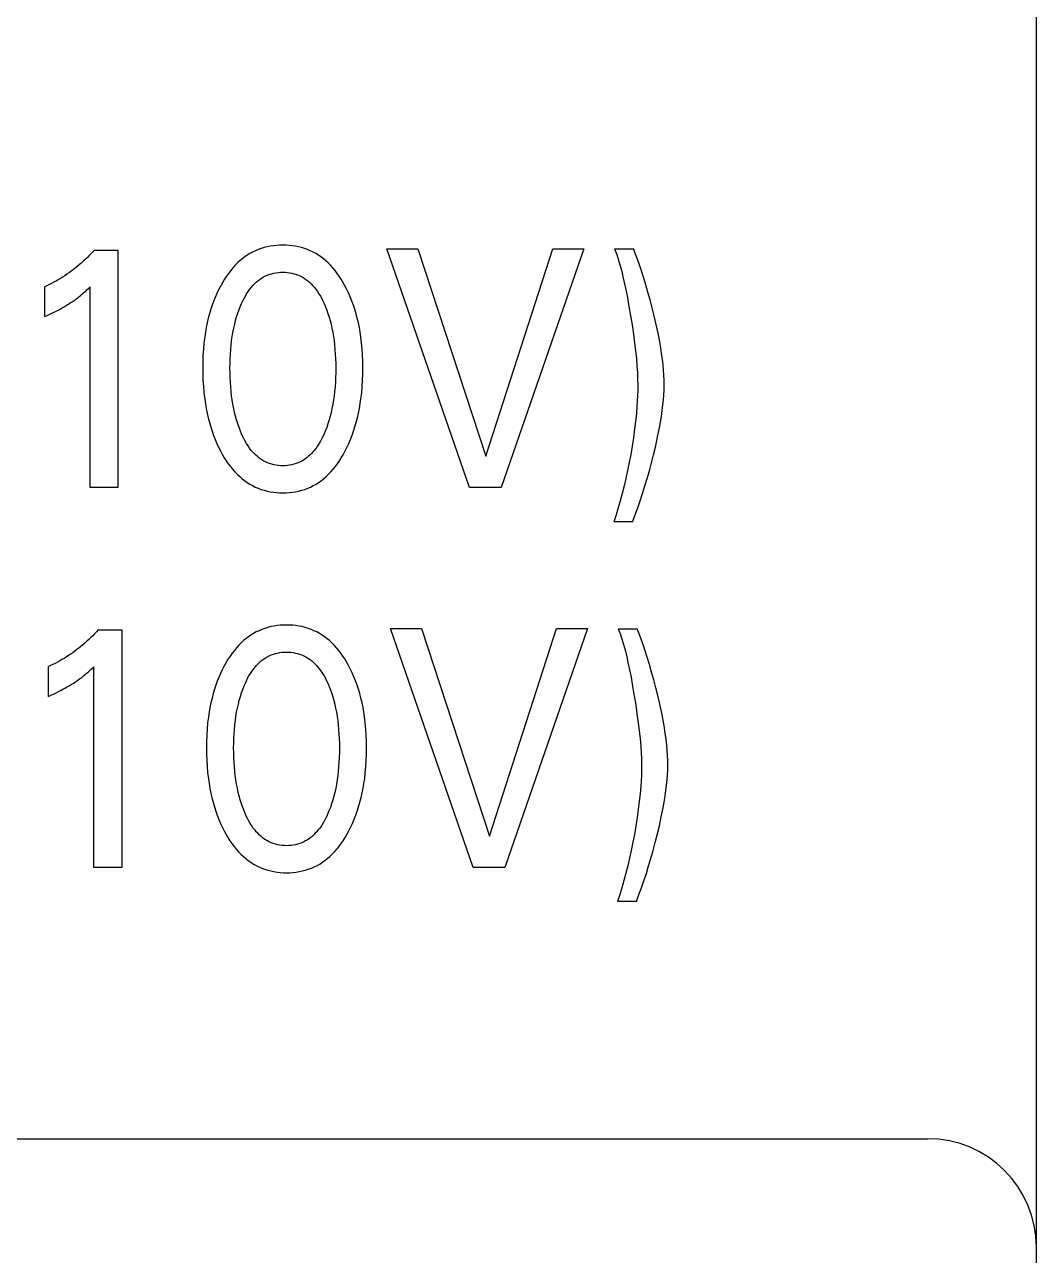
# Model space of a CAD drawing. Extents: x 0 to 420, y 0 to 297.
# Drawn here: x 195.24 to 204.56, y 224.89 to 236.23 of the extents above; entities that cross this region are included whole.
import ezdxf

# ---------------------------------------------------------------- set-up
doc = ezdxf.new("R2010")
doc.units = 0
doc.header["$LTSCALE"] = 23.1
doc.layers.add('10000_FRONT', color=7, linetype='CONTINUOUS')

msp = doc.modelspace()

# ---------------------------------------------------------------- linework, layer by layer
at = {"layer": '10000_FRONT', "color": 7, "linetype": 'CONTINUOUS'}
for p, q in [((204.56, 159.468), (204.56, 247.468)), ((195.885, 234.156), (195.869, 234.138)), ((195.885, 234.156), (196.102, 234.156)), ((196.102, 234.156), (196.102, 231.968)), ((197.394, 234.16), (197.368, 234.149)), ((197.421, 234.17), (197.394, 234.16)), ((197.448, 234.179), (197.421, 234.17)), ((197.476, 234.186), (197.448, 234.179)), ((197.505, 234.191), (197.476, 234.186)), ((197.533, 234.196), (197.505, 234.191)), ((197.562, 234.199), (197.533, 234.196)), ((197.591, 234.201), (197.562, 234.199)), ((197.62, 234.201), (197.591, 234.201)), ((197.649, 234.201), (197.62, 234.201)), ((197.678, 234.199), (197.649, 234.201)), ((197.707, 234.196), (197.678, 234.199)), ((197.736, 234.191), (197.707, 234.196)), ((197.764, 234.186), (197.736, 234.191)), ((197.793, 234.179), (197.764, 234.186)), ((197.82, 234.17), (197.793, 234.179)), ((197.847, 234.16), (197.82, 234.17)), ((197.873, 234.149), (197.847, 234.16)), ((199.339, 231.968), (198.579, 234.168)), ((198.579, 234.168), (198.863, 234.168)), ((198.863, 234.168), (199.489, 232.257)), ((199.489, 232.257), (200.108, 234.168)), ((200.392, 234.168), (199.632, 231.968)), ((200.108, 234.168), (200.392, 234.168)), ((200.676, 234.167), (200.695, 234.115)), ((200.676, 234.167), (200.85, 234.167)), ((200.874, 234.103), (200.85, 234.167)), ((195.782, 234.052), (195.764, 234.035)), ((195.8, 234.068), (195.782, 234.052)), ((195.818, 234.085), (195.8, 234.068)), ((195.835, 234.102), (195.818, 234.085)), ((195.852, 234.12), (195.835, 234.102)), ((195.869, 234.138), (195.852, 234.12)), ((197.225, 234.057), (197.204, 234.038)), ((197.247, 234.075), (197.225, 234.057)), ((197.27, 234.092), (197.247, 234.075)), ((197.293, 234.108), (197.27, 234.092)), ((197.317, 234.123), (197.293, 234.108)), ((197.342, 234.137), (197.317, 234.123)), ((197.368, 234.149), (197.342, 234.137)), ((197.899, 234.137), (197.873, 234.149)), ((197.924, 234.123), (197.899, 234.137)), ((197.948, 234.108), (197.924, 234.123)), ((197.971, 234.092), (197.948, 234.108)), ((197.994, 234.075), (197.971, 234.092)), ((198.016, 234.057), (197.994, 234.075)), ((198.037, 234.038), (198.016, 234.057)), ((200.695, 234.115), (200.712, 234.063)), ((200.712, 234.063), (200.727, 234.011)), ((200.898, 234.038), (200.874, 234.103)), ((195.632, 233.933), (195.612, 233.919)), ((195.651, 233.946), (195.632, 233.933)), ((195.671, 233.96), (195.651, 233.946)), ((195.69, 233.974), (195.671, 233.96)), ((195.708, 233.989), (195.69, 233.974)), ((195.727, 234.004), (195.708, 233.989)), ((195.745, 234.019), (195.727, 234.004)), ((195.764, 234.035), (195.745, 234.019)), ((197.12, 233.941), (197.102, 233.915)), ((197.14, 233.967), (197.12, 233.941)), ((197.16, 233.991), (197.14, 233.967)), ((197.182, 234.015), (197.16, 233.991)), ((197.204, 234.038), (197.182, 234.015)), ((197.48, 233.925), (197.499, 233.933)), ((197.499, 233.933), (197.519, 233.938)), ((197.519, 233.938), (197.538, 233.943)), ((197.538, 233.943), (197.559, 233.947)), ((197.559, 233.947), (197.579, 233.95)), ((197.579, 233.95), (197.6, 233.951)), ((197.6, 233.951), (197.62, 233.952)), ((197.62, 233.952), (197.641, 233.951)), ((197.641, 233.951), (197.661, 233.95)), ((197.661, 233.95), (197.682, 233.947)), ((197.682, 233.947), (197.702, 233.943)), ((197.702, 233.943), (197.722, 233.938)), ((197.722, 233.938), (197.741, 233.933)), ((197.741, 233.933), (197.761, 233.925)), ((198.059, 234.015), (198.037, 234.038)), ((198.081, 233.991), (198.059, 234.015)), ((198.101, 233.967), (198.081, 233.991)), ((198.121, 233.941), (198.101, 233.967)), ((198.139, 233.915), (198.121, 233.941)), ((200.727, 234.011), (200.741, 233.96)), ((200.741, 233.96), (200.753, 233.908)), ((200.92, 233.973), (200.898, 234.038)), ((200.942, 233.905), (200.92, 233.973)), ((195.448, 233.827), (195.427, 233.818)), ((195.427, 233.543), (195.427, 233.818)), ((195.469, 233.838), (195.448, 233.827)), ((195.49, 233.848), (195.469, 233.838)), ((195.511, 233.859), (195.49, 233.848)), ((195.532, 233.87), (195.511, 233.859)), ((195.552, 233.882), (195.532, 233.87)), ((195.572, 233.894), (195.552, 233.882)), ((195.592, 233.906), (195.572, 233.894)), ((195.612, 233.919), (195.592, 233.906)), ((195.832, 233.803), (195.846, 233.816)), ((195.846, 231.968), (195.846, 233.816)), ((197.047, 233.824), (197.029, 233.789)), ((197.052, 233.833), (197.047, 233.824)), ((197.068, 233.861), (197.052, 233.833)), ((197.084, 233.888), (197.068, 233.861)), ((197.102, 233.915), (197.084, 233.888)), ((197.331, 233.814), (197.345, 233.829)), ((197.345, 233.829), (197.36, 233.845)), ((197.36, 233.845), (197.375, 233.859)), ((197.375, 233.859), (197.391, 233.873)), ((197.391, 233.873), (197.408, 233.885)), ((197.408, 233.885), (197.425, 233.897)), ((197.425, 233.897), (197.443, 233.908)), ((197.443, 233.908), (197.461, 233.917)), ((197.461, 233.917), (197.48, 233.925)), ((197.761, 233.925), (197.779, 233.917)), ((197.779, 233.917), (197.798, 233.908)), ((197.798, 233.908), (197.816, 233.897)), ((197.816, 233.897), (197.833, 233.885)), ((197.833, 233.885), (197.849, 233.873)), ((197.849, 233.873), (197.865, 233.859)), ((197.865, 233.859), (197.881, 233.845)), ((197.881, 233.845), (197.895, 233.829)), ((197.895, 233.829), (197.909, 233.814)), ((198.156, 233.888), (198.139, 233.915)), ((198.173, 233.861), (198.156, 233.888)), ((198.189, 233.833), (198.173, 233.861)), ((198.207, 233.797), (198.189, 233.833)), ((200.753, 233.908), (200.765, 233.857)), ((200.765, 233.857), (200.776, 233.805)), ((200.963, 233.836), (200.942, 233.905)), ((200.983, 233.768), (200.963, 233.836)), ((195.697, 233.692), (195.714, 233.704)), ((195.714, 233.704), (195.731, 233.716)), ((195.731, 233.716), (195.743, 233.726)), ((195.743, 233.726), (195.755, 233.735)), ((195.755, 233.735), (195.766, 233.745)), ((195.766, 233.745), (195.779, 233.756)), ((195.779, 233.756), (195.792, 233.767)), ((195.792, 233.767), (195.805, 233.778)), ((195.805, 233.778), (195.819, 233.791)), ((195.819, 233.791), (195.832, 233.803)), ((196.997, 233.719), (196.983, 233.683)), ((197.013, 233.754), (196.997, 233.719)), ((197.029, 233.789), (197.013, 233.754)), ((197.251, 233.687), (197.263, 233.71)), ((197.263, 233.71), (197.275, 233.732)), ((197.275, 233.732), (197.287, 233.753)), ((197.287, 233.753), (197.301, 233.774)), ((197.301, 233.774), (197.316, 233.794)), ((197.316, 233.794), (197.331, 233.814)), ((197.909, 233.814), (197.925, 233.794)), ((197.925, 233.794), (197.939, 233.774)), ((197.939, 233.774), (197.953, 233.753)), ((197.953, 233.753), (197.966, 233.732)), ((197.966, 233.732), (197.978, 233.71)), ((197.978, 233.71), (197.989, 233.687)), ((198.225, 233.761), (198.207, 233.797)), ((198.241, 233.724), (198.225, 233.761)), ((198.256, 233.686), (198.241, 233.724)), ((200.776, 233.805), (200.793, 233.72)), ((200.793, 233.72), (200.808, 233.635)), ((201.003, 233.696), (200.983, 233.768)), ((195.521, 233.588), (195.544, 233.6)), ((195.544, 233.6), (195.562, 233.609)), ((195.562, 233.609), (195.579, 233.618)), ((195.579, 233.618), (195.596, 233.628)), ((195.596, 233.628), (195.612, 233.637)), ((195.612, 233.637), (195.629, 233.647)), ((195.629, 233.647), (195.646, 233.658)), ((195.646, 233.658), (195.663, 233.669)), ((195.663, 233.669), (195.68, 233.68)), ((195.68, 233.68), (195.697, 233.692)), ((196.958, 233.61), (196.945, 233.569)), ((196.97, 233.647), (196.958, 233.61)), ((196.983, 233.683), (196.97, 233.647)), ((197.206, 233.575), (197.218, 233.608)), ((197.218, 233.608), (197.231, 233.641)), ((197.231, 233.641), (197.241, 233.664)), ((197.241, 233.664), (197.251, 233.687)), ((197.989, 233.687), (198, 233.664)), ((198, 233.664), (198.01, 233.641)), ((198.01, 233.641), (198.013, 233.634)), ((198.013, 233.634), (198.025, 233.603)), ((198.025, 233.603), (198.036, 233.571)), ((198.27, 233.648), (198.256, 233.686)), ((198.283, 233.61), (198.27, 233.648)), ((198.295, 233.569), (198.283, 233.61)), ((200.808, 233.635), (200.823, 233.549)), ((201.022, 233.623), (201.003, 233.696)), ((201.04, 233.551), (201.022, 233.623)), ((195.427, 233.543), (195.451, 233.554)), ((195.451, 233.554), (195.474, 233.565)), ((195.474, 233.565), (195.498, 233.576)), ((195.498, 233.576), (195.521, 233.588)), ((196.924, 233.484), (196.915, 233.442)), ((196.934, 233.527), (196.924, 233.484)), ((196.945, 233.569), (196.934, 233.527)), ((197.177, 233.473), (197.185, 233.507)), ((197.185, 233.507), (197.195, 233.541)), ((197.195, 233.541), (197.206, 233.575)), ((198.036, 233.571), (198.046, 233.538)), ((198.046, 233.538), (198.055, 233.506)), ((198.055, 233.506), (198.064, 233.473)), ((198.306, 233.527), (198.295, 233.569)), ((198.316, 233.484), (198.306, 233.527)), ((198.325, 233.442), (198.316, 233.484)), ((200.823, 233.549), (200.836, 233.466)), ((201.059, 233.471), (201.04, 233.551)), ((196.908, 233.399), (196.901, 233.356)), ((196.915, 233.442), (196.908, 233.399)), ((197.154, 233.359), (197.161, 233.397)), ((197.161, 233.397), (197.168, 233.435)), ((197.168, 233.435), (197.177, 233.473)), ((198.064, 233.473), (198.072, 233.435)), ((198.072, 233.435), (198.08, 233.397)), ((198.08, 233.397), (198.086, 233.359)), ((198.333, 233.399), (198.325, 233.442)), ((198.339, 233.356), (198.333, 233.399)), ((200.836, 233.466), (200.849, 233.382)), ((200.849, 233.382), (200.86, 233.298)), ((201.076, 233.39), (201.059, 233.471)), ((201.091, 233.309), (201.076, 233.39)), ((196.894, 233.3), (196.889, 233.243)), ((196.901, 233.356), (196.894, 233.3)), ((197.14, 233.24), (197.144, 233.282)), ((197.144, 233.282), (197.149, 233.321)), ((197.149, 233.321), (197.154, 233.359)), ((198.086, 233.359), (198.092, 233.321)), ((198.092, 233.321), (198.096, 233.282)), ((198.096, 233.282), (198.1, 233.24)), ((198.346, 233.3), (198.339, 233.356)), ((198.352, 233.243), (198.346, 233.3)), ((200.86, 233.298), (200.868, 233.227)), ((201.1, 233.255), (201.091, 233.309)), ((201.109, 233.202), (201.1, 233.255)), ((196.885, 233.186), (196.883, 233.129)), ((196.889, 233.243), (196.885, 233.186)), ((197.134, 233.112), (197.135, 233.155)), ((197.135, 233.155), (197.137, 233.197)), ((197.137, 233.197), (197.14, 233.24)), ((198.1, 233.24), (198.103, 233.197)), ((198.103, 233.197), (198.106, 233.155)), ((198.106, 233.155), (198.107, 233.112)), ((198.355, 233.186), (198.352, 233.243)), ((198.357, 233.129), (198.355, 233.186)), ((200.868, 233.227), (200.876, 233.156)), ((200.876, 233.156), (200.882, 233.085)), ((201.116, 233.149), (201.109, 233.202)), ((201.122, 233.095), (201.116, 233.149)), ((196.883, 233.129), (196.882, 233.072)), ((196.882, 233.072), (196.883, 233.014)), ((197.133, 233.069), (197.134, 233.112)), ((197.134, 233.026), (197.133, 233.069)), ((197.135, 232.983), (197.134, 233.026)), ((198.107, 233.026), (198.106, 232.983)), ((198.107, 233.112), (198.107, 233.069)), ((198.107, 233.069), (198.107, 233.026)), ((198.358, 233.072), (198.357, 233.129)), ((198.358, 233.014), (198.358, 233.072)), ((200.882, 233.085), (200.886, 233.027)), ((200.886, 233.027), (200.888, 232.969)), ((201.126, 233.049), (201.122, 233.095)), ((201.129, 233.003), (201.126, 233.049)), ((196.883, 233.014), (196.885, 232.956)), ((196.885, 232.956), (196.889, 232.899)), ((197.137, 232.939), (197.135, 232.983)), ((197.14, 232.896), (197.137, 232.939)), ((198.104, 232.939), (198.101, 232.896)), ((198.106, 232.983), (198.104, 232.939)), ((198.352, 232.899), (198.355, 232.957)), ((198.355, 232.957), (198.358, 233.014)), ((200.888, 232.969), (200.889, 232.91)), ((200.889, 232.91), (200.889, 232.862)), ((201.132, 232.956), (201.129, 233.003)), ((201.131, 232.865), (201.132, 232.91)), ((201.132, 232.91), (201.132, 232.956)), ((196.889, 232.899), (196.894, 232.841)), ((196.894, 232.841), (196.901, 232.783)), ((197.144, 232.853), (197.14, 232.896)), ((197.148, 232.814), (197.144, 232.853)), ((197.154, 232.775), (197.148, 232.814)), ((198.092, 232.814), (198.087, 232.775)), ((198.097, 232.853), (198.092, 232.814)), ((198.101, 232.896), (198.097, 232.853)), ((198.34, 232.784), (198.347, 232.841)), ((198.347, 232.841), (198.352, 232.899)), ((200.888, 232.813), (200.885, 232.765)), ((200.889, 232.862), (200.888, 232.813)), ((201.126, 232.775), (201.129, 232.82)), ((201.129, 232.82), (201.131, 232.865)), ((196.901, 232.783), (196.907, 232.74)), ((196.907, 232.74), (196.915, 232.696)), ((196.915, 232.696), (196.923, 232.653)), ((197.16, 232.736), (197.154, 232.775)), ((197.168, 232.697), (197.16, 232.736)), ((197.176, 232.659), (197.168, 232.697)), ((198.073, 232.697), (198.064, 232.659)), ((198.08, 232.736), (198.073, 232.697)), ((198.087, 232.775), (198.08, 232.736)), ((198.317, 232.654), (198.326, 232.697)), ((198.326, 232.697), (198.333, 232.741)), ((198.333, 232.741), (198.34, 232.784)), ((200.882, 232.717), (200.876, 232.646)), ((200.885, 232.765), (200.882, 232.717)), ((201.115, 232.677), (201.121, 232.73)), ((201.121, 232.73), (201.126, 232.775)), ((196.923, 232.653), (196.933, 232.61)), ((196.933, 232.61), (196.944, 232.568)), ((197.185, 232.624), (197.176, 232.659)), ((197.194, 232.59), (197.185, 232.624)), ((197.205, 232.555), (197.194, 232.59)), ((198.046, 232.59), (198.035, 232.555)), ((198.056, 232.624), (198.046, 232.59)), ((198.064, 232.659), (198.056, 232.624)), ((198.284, 232.526), (198.296, 232.569)), ((198.296, 232.569), (198.307, 232.611)), ((198.307, 232.611), (198.317, 232.654)), ((200.869, 232.575), (200.86, 232.504)), ((200.876, 232.646), (200.869, 232.575)), ((201.089, 232.517), (201.098, 232.57)), ((201.098, 232.57), (201.107, 232.623)), ((201.107, 232.623), (201.115, 232.677)), ((196.944, 232.568), (196.956, 232.526)), ((196.956, 232.526), (196.969, 232.487)), ((196.969, 232.487), (196.983, 232.448)), ((197.217, 232.521), (197.205, 232.555)), ((197.23, 232.488), (197.217, 232.521)), ((197.239, 232.464), (197.23, 232.488)), ((197.25, 232.441), (197.239, 232.464)), ((198.001, 232.464), (197.991, 232.441)), ((198.011, 232.488), (198.001, 232.464)), ((198.024, 232.521), (198.011, 232.488)), ((198.035, 232.555), (198.024, 232.521)), ((198.258, 232.449), (198.271, 232.487)), ((198.271, 232.487), (198.284, 232.526)), ((200.86, 232.504), (200.85, 232.427)), ((201.072, 232.434), (201.089, 232.517)), ((196.983, 232.448), (196.997, 232.41)), ((196.997, 232.41), (197.013, 232.373)), ((197.013, 232.373), (197.031, 232.335)), ((197.261, 232.418), (197.25, 232.441)), ((197.273, 232.395), (197.261, 232.418)), ((197.286, 232.373), (197.273, 232.395)), ((197.3, 232.351), (197.286, 232.373)), ((197.314, 232.33), (197.3, 232.351)), ((197.941, 232.351), (197.926, 232.33)), ((197.954, 232.373), (197.941, 232.351)), ((197.967, 232.395), (197.954, 232.373)), ((197.979, 232.418), (197.967, 232.395)), ((197.991, 232.441), (197.979, 232.418)), ((198.21, 232.336), (198.227, 232.373)), ((198.227, 232.373), (198.243, 232.411)), ((198.243, 232.411), (198.258, 232.449)), ((200.838, 232.349), (200.824, 232.272)), ((200.85, 232.427), (200.838, 232.349)), ((201.035, 232.269), (201.054, 232.351)), ((201.054, 232.351), (201.072, 232.434)), ((197.031, 232.335), (197.049, 232.299)), ((197.049, 232.299), (197.065, 232.27)), ((197.065, 232.27), (197.081, 232.242)), ((197.081, 232.242), (197.099, 232.214)), ((197.33, 232.31), (197.314, 232.33)), ((197.342, 232.296), (197.33, 232.31)), ((197.355, 232.282), (197.342, 232.296)), ((197.369, 232.269), (197.355, 232.282)), ((197.383, 232.256), (197.369, 232.269)), ((197.397, 232.244), (197.383, 232.256)), ((197.412, 232.232), (197.397, 232.244)), ((197.428, 232.222), (197.412, 232.232)), ((197.828, 232.232), (197.813, 232.222)), ((197.843, 232.244), (197.828, 232.232)), ((197.858, 232.256), (197.843, 232.244)), ((197.872, 232.269), (197.858, 232.256)), ((197.885, 232.282), (197.872, 232.269)), ((197.898, 232.296), (197.885, 232.282)), ((197.91, 232.31), (197.898, 232.296)), ((197.926, 232.33), (197.91, 232.31)), ((198.142, 232.214), (198.159, 232.242)), ((198.159, 232.242), (198.176, 232.27)), ((198.176, 232.27), (198.191, 232.299)), ((198.191, 232.299), (198.21, 232.336)), ((200.824, 232.272), (200.81, 232.199)), ((201.016, 232.196), (201.035, 232.269)), ((197.099, 232.214), (197.117, 232.187)), ((197.117, 232.187), (197.137, 232.161)), ((197.137, 232.161), (197.157, 232.136)), ((197.157, 232.136), (197.179, 232.111)), ((197.444, 232.212), (197.428, 232.222)), ((197.46, 232.204), (197.444, 232.212)), ((197.479, 232.195), (197.46, 232.204)), ((197.498, 232.188), (197.479, 232.195)), ((197.518, 232.182), (197.498, 232.188)), ((197.538, 232.177), (197.518, 232.182)), ((197.558, 232.173), (197.538, 232.177)), ((197.579, 232.17), (197.558, 232.173)), ((197.599, 232.169), (197.579, 232.17)), ((197.62, 232.168), (197.599, 232.169)), ((197.641, 232.169), (197.62, 232.168)), ((197.662, 232.17), (197.641, 232.169)), ((197.682, 232.173), (197.662, 232.17)), ((197.702, 232.177), (197.682, 232.173)), ((197.722, 232.182), (197.702, 232.177)), ((197.742, 232.188), (197.722, 232.182)), ((197.761, 232.195), (197.742, 232.188)), ((197.78, 232.204), (197.761, 232.195)), ((197.797, 232.212), (197.78, 232.204)), ((197.813, 232.222), (197.797, 232.212)), ((198.062, 232.111), (198.084, 232.136)), ((198.084, 232.136), (198.104, 232.161)), ((198.104, 232.161), (198.123, 232.187)), ((198.123, 232.187), (198.142, 232.214)), ((200.795, 232.125), (200.779, 232.052)), ((200.81, 232.199), (200.795, 232.125)), ((200.976, 232.051), (200.996, 232.123)), ((200.996, 232.123), (201.016, 232.196)), ((197.179, 232.111), (197.202, 232.088)), ((197.202, 232.088), (197.223, 232.068)), ((197.223, 232.068), (197.245, 232.049)), ((197.245, 232.049), (197.267, 232.032)), ((197.267, 232.032), (197.291, 232.015)), ((197.291, 232.015), (197.315, 231.999)), ((197.926, 231.999), (197.95, 232.015)), ((197.95, 232.015), (197.974, 232.031)), ((197.974, 232.031), (197.996, 232.049)), ((197.996, 232.049), (198.018, 232.068)), ((198.018, 232.068), (198.039, 232.088)), ((198.039, 232.088), (198.062, 232.111)), ((200.779, 232.052), (200.763, 231.983)), ((200.955, 231.982), (200.976, 232.051)), ((196.102, 231.968), (195.846, 231.968)), ((197.315, 231.999), (197.34, 231.985)), ((197.34, 231.985), (197.366, 231.972)), ((197.366, 231.972), (197.392, 231.961)), ((197.392, 231.961), (197.419, 231.951)), ((197.419, 231.951), (197.447, 231.942)), ((197.447, 231.942), (197.475, 231.935)), ((197.475, 231.935), (197.504, 231.929)), ((197.504, 231.929), (197.533, 231.924)), ((197.533, 231.924), (197.562, 231.921)), ((197.562, 231.921), (197.591, 231.919)), ((197.591, 231.919), (197.62, 231.919)), ((197.62, 231.919), (197.65, 231.919)), ((197.65, 231.919), (197.679, 231.921)), ((197.679, 231.921), (197.708, 231.924)), ((197.708, 231.924), (197.737, 231.929)), ((197.737, 231.929), (197.766, 231.935)), ((197.766, 231.935), (197.794, 231.942)), ((197.794, 231.942), (197.822, 231.951)), ((197.822, 231.951), (197.849, 231.961)), ((197.849, 231.961), (197.875, 231.972)), ((197.875, 231.972), (197.901, 231.985)), ((197.901, 231.985), (197.926, 231.999)), ((199.632, 231.968), (199.339, 231.968)), ((200.746, 231.914), (200.727, 231.846)), ((200.763, 231.983), (200.746, 231.914)), ((200.912, 231.845), (200.934, 231.913)), ((200.934, 231.913), (200.955, 231.982)), ((200.709, 231.781), (200.689, 231.717)), ((200.727, 231.846), (200.709, 231.781)), ((200.866, 231.717), (200.889, 231.781)), ((200.889, 231.781), (200.912, 231.845)), ((200.689, 231.717), (200.668, 231.653)), ((200.842, 231.653), (200.866, 231.717)), ((200.842, 231.653), (200.668, 231.653)), ((195.919, 230.656), (195.903, 230.638)), ((195.919, 230.656), (196.136, 230.656)), ((196.136, 230.656), (196.136, 228.468)), ((197.402, 230.649), (197.376, 230.637)), ((197.428, 230.66), (197.402, 230.649)), ((197.455, 230.67), (197.428, 230.66)), ((197.482, 230.679), (197.455, 230.67)), ((197.51, 230.686), (197.482, 230.679)), ((197.539, 230.691), (197.51, 230.686)), ((197.567, 230.696), (197.539, 230.691)), ((197.596, 230.699), (197.567, 230.696)), ((197.625, 230.701), (197.596, 230.699)), ((197.654, 230.701), (197.625, 230.701)), ((197.683, 230.701), (197.654, 230.701)), ((197.712, 230.699), (197.683, 230.701)), ((197.741, 230.696), (197.712, 230.699)), ((197.77, 230.691), (197.741, 230.696)), ((197.798, 230.686), (197.77, 230.691)), ((197.826, 230.679), (197.798, 230.686)), ((197.854, 230.67), (197.826, 230.679)), ((197.881, 230.66), (197.854, 230.67)), ((197.907, 230.649), (197.881, 230.66)), ((197.933, 230.637), (197.907, 230.649)), ((199.373, 228.468), (198.613, 230.668)), ((198.613, 230.668), (198.897, 230.668)), ((198.897, 230.668), (199.523, 228.757)), ((199.523, 228.757), (200.142, 230.668)), ((200.425, 230.668), (199.666, 228.468)), ((200.142, 230.668), (200.425, 230.668)), ((200.71, 230.667), (200.729, 230.615)), ((200.71, 230.667), (200.884, 230.667)), ((200.908, 230.603), (200.884, 230.667)), ((195.798, 230.535), (195.779, 230.519)), ((195.816, 230.552), (195.798, 230.535)), ((195.834, 230.568), (195.816, 230.552)), ((195.851, 230.585), (195.834, 230.568)), ((195.869, 230.602), (195.851, 230.585)), ((195.886, 230.62), (195.869, 230.602)), ((195.903, 230.638), (195.886, 230.62)), ((197.238, 230.538), (197.216, 230.515)), ((197.259, 230.557), (197.238, 230.538)), ((197.281, 230.575), (197.259, 230.557)), ((197.304, 230.592), (197.281, 230.575)), ((197.327, 230.608), (197.304, 230.592)), ((197.351, 230.623), (197.327, 230.608)), ((197.376, 230.637), (197.351, 230.623)), ((197.958, 230.623), (197.933, 230.637)), ((197.982, 230.608), (197.958, 230.623)), ((198.005, 230.592), (197.982, 230.608)), ((198.028, 230.575), (198.005, 230.592)), ((198.05, 230.557), (198.028, 230.575)), ((198.071, 230.538), (198.05, 230.557)), ((198.093, 230.515), (198.071, 230.538)), ((200.729, 230.615), (200.746, 230.563)), ((200.746, 230.563), (200.761, 230.511)), ((200.932, 230.538), (200.908, 230.603)), ((200.954, 230.473), (200.932, 230.538)), ((195.646, 230.419), (195.626, 230.406)), ((195.666, 230.433), (195.646, 230.419)), ((195.685, 230.446), (195.666, 230.433)), ((195.705, 230.46), (195.685, 230.446)), ((195.724, 230.474), (195.705, 230.46)), ((195.742, 230.489), (195.724, 230.474)), ((195.761, 230.504), (195.742, 230.489)), ((195.779, 230.519), (195.761, 230.504)), ((197.136, 230.415), (197.118, 230.388)), ((197.154, 230.441), (197.136, 230.415)), ((197.174, 230.467), (197.154, 230.441)), ((197.194, 230.491), (197.174, 230.467)), ((197.216, 230.515), (197.194, 230.491)), ((197.477, 230.408), (197.495, 230.417)), ((197.495, 230.417), (197.514, 230.425)), ((197.514, 230.425), (197.533, 230.433)), ((197.533, 230.433), (197.552, 230.438)), ((197.552, 230.438), (197.572, 230.443)), ((197.572, 230.443), (197.593, 230.447)), ((197.593, 230.447), (197.613, 230.45)), ((197.613, 230.45), (197.634, 230.451)), ((197.634, 230.451), (197.654, 230.452)), ((197.654, 230.452), (197.675, 230.451)), ((197.675, 230.451), (197.695, 230.45)), ((197.695, 230.45), (197.716, 230.447)), ((197.716, 230.447), (197.736, 230.443)), ((197.736, 230.443), (197.756, 230.438)), ((197.756, 230.438), (197.775, 230.433)), ((197.775, 230.433), (197.794, 230.425)), ((197.794, 230.425), (197.813, 230.417)), ((197.813, 230.417), (197.832, 230.408)), ((198.115, 230.491), (198.093, 230.515)), ((198.135, 230.467), (198.115, 230.491)), ((198.154, 230.441), (198.135, 230.467)), ((198.173, 230.415), (198.154, 230.441)), ((198.19, 230.388), (198.173, 230.415)), ((200.761, 230.511), (200.775, 230.46)), ((200.775, 230.46), (200.787, 230.408)), ((200.976, 230.405), (200.954, 230.473)), ((195.482, 230.327), (195.461, 230.318)), ((195.461, 230.043), (195.461, 230.318)), ((195.503, 230.338), (195.482, 230.327)), ((195.524, 230.348), (195.503, 230.338)), ((195.545, 230.359), (195.524, 230.348)), ((195.566, 230.37), (195.545, 230.359)), ((195.586, 230.382), (195.566, 230.37)), ((195.606, 230.394), (195.586, 230.382)), ((195.626, 230.406), (195.606, 230.394)), ((195.853, 230.291), (195.866, 230.303)), ((195.866, 230.303), (195.88, 230.316)), ((195.88, 228.468), (195.88, 230.316)), ((197.081, 230.324), (197.063, 230.289)), ((197.086, 230.333), (197.081, 230.324)), ((197.102, 230.361), (197.086, 230.333)), ((197.118, 230.388), (197.102, 230.361)), ((197.35, 230.294), (197.365, 230.314)), ((197.365, 230.314), (197.379, 230.329)), ((197.379, 230.329), (197.394, 230.345)), ((197.394, 230.345), (197.409, 230.359)), ((197.409, 230.359), (197.425, 230.373)), ((197.425, 230.373), (197.442, 230.385)), ((197.442, 230.385), (197.459, 230.397)), ((197.459, 230.397), (197.477, 230.408)), ((197.832, 230.408), (197.849, 230.397)), ((197.849, 230.397), (197.867, 230.385)), ((197.867, 230.385), (197.883, 230.373)), ((197.883, 230.373), (197.899, 230.359)), ((197.899, 230.359), (197.915, 230.345)), ((197.915, 230.345), (197.929, 230.329)), ((197.929, 230.329), (197.943, 230.314)), ((197.943, 230.314), (197.959, 230.294)), ((198.207, 230.361), (198.19, 230.388)), ((198.223, 230.333), (198.207, 230.361)), ((198.241, 230.297), (198.223, 230.333)), ((200.787, 230.408), (200.799, 230.357)), ((200.799, 230.357), (200.81, 230.305)), ((200.81, 230.305), (200.827, 230.22)), ((200.997, 230.336), (200.976, 230.405)), ((201.017, 230.268), (200.997, 230.336)), ((195.714, 230.18), (195.731, 230.192)), ((195.731, 230.192), (195.748, 230.204)), ((195.748, 230.204), (195.765, 230.216)), ((195.765, 230.216), (195.777, 230.226)), ((195.777, 230.226), (195.789, 230.235)), ((195.789, 230.235), (195.8, 230.245)), ((195.8, 230.245), (195.813, 230.256)), ((195.813, 230.256), (195.826, 230.267)), ((195.826, 230.267), (195.839, 230.278)), ((195.839, 230.278), (195.853, 230.291)), ((197.031, 230.219), (197.017, 230.183)), ((197.047, 230.254), (197.031, 230.219)), ((197.063, 230.289), (197.047, 230.254)), ((197.275, 230.164), (197.285, 230.187)), ((197.285, 230.187), (197.296, 230.21)), ((197.296, 230.21), (197.308, 230.232)), ((197.308, 230.232), (197.321, 230.253)), ((197.321, 230.253), (197.335, 230.274)), ((197.335, 230.274), (197.35, 230.294)), ((197.959, 230.294), (197.973, 230.274)), ((197.973, 230.274), (197.987, 230.253)), ((197.987, 230.253), (198, 230.232)), ((198, 230.232), (198.012, 230.21)), ((198.012, 230.21), (198.023, 230.187)), ((198.023, 230.187), (198.034, 230.164)), ((198.259, 230.261), (198.241, 230.297)), ((198.275, 230.224), (198.259, 230.261)), ((198.29, 230.186), (198.275, 230.224)), ((200.827, 230.22), (200.842, 230.135)), ((201.037, 230.196), (201.017, 230.268)), ((201.056, 230.123), (201.037, 230.196)), ((195.508, 230.065), (195.532, 230.076)), ((195.532, 230.076), (195.555, 230.088)), ((195.555, 230.088), (195.578, 230.1)), ((195.578, 230.1), (195.595, 230.109)), ((195.595, 230.109), (195.613, 230.118)), ((195.613, 230.118), (195.629, 230.128)), ((195.629, 230.128), (195.646, 230.137)), ((195.646, 230.137), (195.663, 230.147)), ((195.663, 230.147), (195.68, 230.158)), ((195.68, 230.158), (195.697, 230.169)), ((195.697, 230.169), (195.714, 230.18)), ((196.992, 230.11), (196.979, 230.069)), ((197.004, 230.147), (196.992, 230.11)), ((197.017, 230.183), (197.004, 230.147)), ((197.229, 230.041), (197.24, 230.075)), ((197.24, 230.075), (197.252, 230.108)), ((197.252, 230.108), (197.265, 230.141)), ((197.265, 230.141), (197.275, 230.164)), ((198.034, 230.164), (198.043, 230.141)), ((198.043, 230.141), (198.046, 230.134)), ((198.046, 230.134), (198.059, 230.103)), ((198.059, 230.103), (198.07, 230.071)), ((198.304, 230.148), (198.29, 230.186)), ((198.317, 230.11), (198.304, 230.148)), ((198.329, 230.069), (198.317, 230.11)), ((200.842, 230.135), (200.857, 230.049)), ((201.074, 230.051), (201.056, 230.123)), ((195.461, 230.043), (195.484, 230.054)), ((195.484, 230.054), (195.508, 230.065)), ((196.958, 229.984), (196.949, 229.942)), ((196.968, 230.027), (196.958, 229.984)), ((196.979, 230.069), (196.968, 230.027)), ((197.202, 229.935), (197.211, 229.973)), ((197.211, 229.973), (197.219, 230.007)), ((197.219, 230.007), (197.229, 230.041)), ((198.07, 230.071), (198.08, 230.038)), ((198.08, 230.038), (198.089, 230.006)), ((198.089, 230.006), (198.098, 229.973)), ((198.098, 229.973), (198.106, 229.935)), ((198.34, 230.027), (198.329, 230.069)), ((198.35, 229.984), (198.34, 230.027)), ((198.359, 229.942), (198.35, 229.984)), ((200.857, 230.049), (200.87, 229.966)), ((200.87, 229.966), (200.882, 229.882)), ((201.092, 229.971), (201.074, 230.051)), ((201.11, 229.89), (201.092, 229.971)), ((196.935, 229.856), (196.928, 229.8)), ((196.942, 229.899), (196.935, 229.856)), ((196.949, 229.942), (196.942, 229.899)), ((197.183, 229.821), (197.188, 229.859)), ((197.188, 229.859), (197.195, 229.897)), ((197.195, 229.897), (197.202, 229.935)), ((198.106, 229.935), (198.114, 229.897)), ((198.114, 229.897), (198.12, 229.859)), ((198.12, 229.859), (198.126, 229.821)), ((198.367, 229.899), (198.359, 229.942)), ((198.373, 229.856), (198.367, 229.899)), ((198.38, 229.8), (198.373, 229.856)), ((200.882, 229.882), (200.894, 229.798)), ((201.125, 229.809), (201.11, 229.89)), ((196.923, 229.743), (196.919, 229.686)), ((196.928, 229.8), (196.923, 229.743)), ((197.171, 229.697), (197.174, 229.74)), ((197.174, 229.74), (197.178, 229.782)), ((197.178, 229.782), (197.183, 229.821)), ((198.126, 229.821), (198.13, 229.782)), ((198.13, 229.782), (198.134, 229.74)), ((198.134, 229.74), (198.137, 229.697)), ((198.386, 229.743), (198.38, 229.8)), ((198.389, 229.686), (198.386, 229.743)), ((200.894, 229.798), (200.902, 229.727)), ((201.134, 229.755), (201.125, 229.809)), ((201.142, 229.702), (201.134, 229.755)), ((196.917, 229.629), (196.916, 229.572)), ((196.919, 229.686), (196.917, 229.629)), ((197.168, 229.612), (197.169, 229.655)), ((197.169, 229.655), (197.171, 229.697)), ((198.137, 229.697), (198.139, 229.655)), ((198.139, 229.655), (198.141, 229.612)), ((198.391, 229.629), (198.389, 229.686)), ((198.392, 229.572), (198.391, 229.629)), ((200.902, 229.727), (200.91, 229.656)), ((200.91, 229.656), (200.916, 229.585)), ((201.15, 229.649), (201.142, 229.702)), ((201.156, 229.595), (201.15, 229.649)), ((196.916, 229.572), (196.917, 229.514)), ((196.917, 229.514), (196.919, 229.456)), ((197.167, 229.569), (197.168, 229.612)), ((197.168, 229.526), (197.167, 229.569)), ((197.169, 229.483), (197.168, 229.526)), ((198.141, 229.526), (198.14, 229.483)), ((198.141, 229.612), (198.141, 229.569)), ((198.141, 229.569), (198.141, 229.526)), ((198.389, 229.457), (198.391, 229.514)), ((198.391, 229.514), (198.392, 229.572)), ((200.916, 229.585), (200.92, 229.527)), ((200.92, 229.527), (200.922, 229.469)), ((201.16, 229.549), (201.156, 229.595)), ((201.163, 229.503), (201.16, 229.549)), ((196.919, 229.456), (196.923, 229.399)), ((196.923, 229.399), (196.928, 229.341)), ((197.171, 229.439), (197.169, 229.483)), ((197.174, 229.396), (197.171, 229.439)), ((197.178, 229.353), (197.174, 229.396)), ((198.134, 229.396), (198.13, 229.353)), ((198.137, 229.439), (198.134, 229.396)), ((198.14, 229.483), (198.137, 229.439)), ((198.38, 229.341), (198.386, 229.399)), ((198.386, 229.399), (198.389, 229.457)), ((200.922, 229.469), (200.923, 229.41)), ((200.923, 229.41), (200.923, 229.362)), ((201.165, 229.456), (201.163, 229.503)), ((201.166, 229.41), (201.165, 229.456)), ((201.165, 229.365), (201.166, 229.41)), ((196.928, 229.341), (196.935, 229.283)), ((196.935, 229.283), (196.941, 229.24)), ((197.182, 229.314), (197.178, 229.353)), ((197.188, 229.275), (197.182, 229.314)), ((198.126, 229.314), (198.12, 229.275)), ((198.13, 229.353), (198.126, 229.314)), ((198.367, 229.241), (198.374, 229.284)), ((198.374, 229.284), (198.38, 229.341)), ((200.922, 229.313), (200.919, 229.265)), ((200.923, 229.362), (200.922, 229.313)), ((201.16, 229.275), (201.163, 229.32)), ((201.163, 229.32), (201.165, 229.365)), ((196.941, 229.24), (196.949, 229.196)), ((196.949, 229.196), (196.957, 229.153)), ((197.194, 229.236), (197.188, 229.275)), ((197.202, 229.197), (197.194, 229.236)), ((197.21, 229.159), (197.202, 229.197)), ((198.107, 229.197), (198.098, 229.159)), ((198.114, 229.236), (198.107, 229.197)), ((198.12, 229.275), (198.114, 229.236)), ((198.351, 229.154), (198.36, 229.197)), ((198.36, 229.197), (198.367, 229.241)), ((200.916, 229.217), (200.91, 229.146)), ((200.919, 229.265), (200.916, 229.217)), ((201.141, 229.123), (201.149, 229.177)), ((201.149, 229.177), (201.155, 229.23)), ((201.155, 229.23), (201.16, 229.275)), ((196.957, 229.153), (196.967, 229.11)), ((196.967, 229.11), (196.978, 229.068)), ((196.978, 229.068), (196.99, 229.026)), ((197.219, 229.124), (197.21, 229.159)), ((197.228, 229.09), (197.219, 229.124)), ((197.239, 229.055), (197.228, 229.09)), ((197.251, 229.021), (197.239, 229.055)), ((198.069, 229.055), (198.058, 229.021)), ((198.08, 229.09), (198.069, 229.055)), ((198.09, 229.124), (198.08, 229.09)), ((198.098, 229.159), (198.09, 229.124)), ((198.318, 229.026), (198.33, 229.069)), ((198.33, 229.069), (198.341, 229.111)), ((198.341, 229.111), (198.351, 229.154)), ((200.903, 229.075), (200.894, 229.004)), ((200.91, 229.146), (200.903, 229.075)), ((201.123, 229.017), (201.132, 229.07)), ((201.132, 229.07), (201.141, 229.123)), ((196.99, 229.026), (197.003, 228.987)), ((197.003, 228.987), (197.017, 228.948)), ((197.017, 228.948), (197.031, 228.91)), ((197.263, 228.988), (197.251, 229.021)), ((197.273, 228.964), (197.263, 228.988)), ((197.284, 228.941), (197.273, 228.964)), ((197.295, 228.918), (197.284, 228.941)), ((198.024, 228.941), (198.013, 228.918)), ((198.035, 228.964), (198.024, 228.941)), ((198.045, 228.988), (198.035, 228.964)), ((198.058, 229.021), (198.045, 228.988)), ((198.277, 228.911), (198.292, 228.949)), ((198.292, 228.949), (198.305, 228.987)), ((198.305, 228.987), (198.318, 229.026)), ((200.894, 229.004), (200.884, 228.927)), ((201.106, 228.934), (201.123, 229.017)), ((197.031, 228.91), (197.047, 228.873)), ((197.047, 228.873), (197.065, 228.835)), ((197.065, 228.835), (197.083, 228.799)), ((197.307, 228.895), (197.295, 228.918)), ((197.32, 228.873), (197.307, 228.895)), ((197.334, 228.851), (197.32, 228.873)), ((197.348, 228.83), (197.334, 228.851)), ((197.364, 228.81), (197.348, 228.83)), ((197.96, 228.83), (197.944, 228.81)), ((197.975, 228.851), (197.96, 228.83)), ((197.988, 228.873), (197.975, 228.851)), ((198.001, 228.895), (197.988, 228.873)), ((198.013, 228.918), (198.001, 228.895)), ((198.225, 228.799), (198.244, 228.836)), ((198.244, 228.836), (198.261, 228.873)), ((198.261, 228.873), (198.277, 228.911)), ((200.872, 228.849), (200.858, 228.772)), ((200.884, 228.927), (200.872, 228.849)), ((201.068, 228.769), (201.088, 228.851)), ((201.088, 228.851), (201.106, 228.934)), ((197.083, 228.799), (197.099, 228.77)), ((197.099, 228.77), (197.115, 228.742)), ((197.115, 228.742), (197.133, 228.714)), ((197.133, 228.714), (197.151, 228.687)), ((197.376, 228.796), (197.364, 228.81)), ((197.389, 228.782), (197.376, 228.796)), ((197.403, 228.769), (197.389, 228.782)), ((197.417, 228.756), (197.403, 228.769)), ((197.431, 228.744), (197.417, 228.756)), ((197.446, 228.732), (197.431, 228.744)), ((197.462, 228.722), (197.446, 228.732)), ((197.478, 228.712), (197.462, 228.722)), ((197.847, 228.722), (197.83, 228.712)), ((197.862, 228.732), (197.847, 228.722)), ((197.877, 228.744), (197.862, 228.732)), ((197.892, 228.756), (197.877, 228.744)), ((197.906, 228.769), (197.892, 228.756)), ((197.919, 228.782), (197.906, 228.769)), ((197.932, 228.796), (197.919, 228.782)), ((197.944, 228.81), (197.932, 228.796)), ((198.157, 228.687), (198.176, 228.714)), ((198.176, 228.714), (198.193, 228.742)), ((198.193, 228.742), (198.21, 228.77)), ((198.21, 228.77), (198.225, 228.799)), ((200.858, 228.772), (200.844, 228.699)), ((201.05, 228.696), (201.068, 228.769)), ((197.151, 228.687), (197.171, 228.661)), ((197.171, 228.661), (197.191, 228.636)), ((197.191, 228.636), (197.213, 228.611)), ((197.213, 228.611), (197.236, 228.588)), ((197.494, 228.704), (197.478, 228.712)), ((197.513, 228.695), (197.494, 228.704)), ((197.532, 228.688), (197.513, 228.695)), ((197.552, 228.682), (197.532, 228.688)), ((197.572, 228.677), (197.552, 228.682)), ((197.592, 228.673), (197.572, 228.677)), ((197.613, 228.67), (197.592, 228.673)), ((197.633, 228.669), (197.613, 228.67)), ((197.654, 228.668), (197.633, 228.669)), ((197.675, 228.669), (197.654, 228.668)), ((197.696, 228.67), (197.675, 228.669)), ((197.716, 228.673), (197.696, 228.67)), ((197.736, 228.677), (197.716, 228.673)), ((197.756, 228.682), (197.736, 228.677)), ((197.776, 228.688), (197.756, 228.682)), ((197.795, 228.695), (197.776, 228.688)), ((197.814, 228.704), (197.795, 228.695)), ((197.83, 228.712), (197.814, 228.704)), ((198.073, 228.588), (198.096, 228.611)), ((198.096, 228.611), (198.117, 228.636)), ((198.117, 228.636), (198.138, 228.661)), ((198.138, 228.661), (198.157, 228.687)), ((200.829, 228.625), (200.813, 228.552)), ((200.844, 228.699), (200.829, 228.625)), ((201.01, 228.551), (201.03, 228.623)), ((201.03, 228.623), (201.05, 228.696)), ((197.236, 228.588), (197.257, 228.568)), ((197.257, 228.568), (197.279, 228.549)), ((197.279, 228.549), (197.301, 228.532)), ((197.301, 228.532), (197.325, 228.515)), ((197.325, 228.515), (197.349, 228.499)), ((197.349, 228.499), (197.374, 228.485)), ((197.935, 228.485), (197.96, 228.499)), ((197.96, 228.499), (197.984, 228.515)), ((197.984, 228.515), (198.008, 228.531)), ((198.008, 228.531), (198.03, 228.549)), ((198.03, 228.549), (198.052, 228.568)), ((198.052, 228.568), (198.073, 228.588)), ((200.813, 228.552), (200.797, 228.483)), ((200.989, 228.482), (201.01, 228.551)), ((196.136, 228.468), (195.88, 228.468)), ((197.374, 228.485), (197.4, 228.472)), ((197.4, 228.472), (197.426, 228.461)), ((197.426, 228.461), (197.453, 228.451)), ((197.453, 228.451), (197.481, 228.442)), ((197.481, 228.442), (197.509, 228.435)), ((197.509, 228.435), (197.538, 228.429)), ((197.538, 228.429), (197.567, 228.424)), ((197.567, 228.424), (197.596, 228.421)), ((197.596, 228.421), (197.625, 228.419)), ((197.625, 228.419), (197.654, 228.419)), ((197.654, 228.419), (197.683, 228.419)), ((197.683, 228.419), (197.713, 228.421)), ((197.713, 228.421), (197.742, 228.424)), ((197.742, 228.424), (197.771, 228.429)), ((197.771, 228.429), (197.799, 228.435)), ((197.799, 228.435), (197.828, 228.442)), ((197.828, 228.442), (197.855, 228.451)), ((197.855, 228.451), (197.883, 228.461)), ((197.883, 228.461), (197.909, 228.472)), ((197.909, 228.472), (197.935, 228.485)), ((199.666, 228.468), (199.373, 228.468)), ((200.78, 228.414), (200.761, 228.346)), ((200.797, 228.483), (200.78, 228.414)), ((200.945, 228.345), (200.968, 228.413)), ((200.968, 228.413), (200.989, 228.482)), ((200.743, 228.281), (200.723, 228.217)), ((200.761, 228.346), (200.743, 228.281)), ((200.9, 228.217), (200.923, 228.281)), ((200.923, 228.281), (200.945, 228.345)), ((200.723, 228.217), (200.702, 228.153)), ((200.876, 228.153), (200.702, 228.153)), ((200.876, 228.153), (200.9, 228.217)), ((134.06, 225.968), (203.56, 225.968))]:
    msp.add_line(p, q, dxfattribs=at)
msp.add_arc((203.56, 224.968), 1, 0, 90, dxfattribs=at)

doc.saveas('drawing.dxf')
